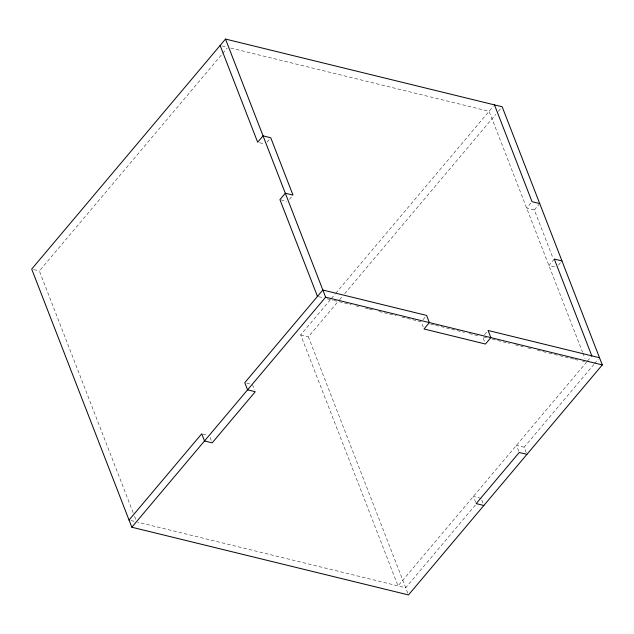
<?xml version="1.0" encoding="UTF-8"?>
<svg xmlns="http://www.w3.org/2000/svg" width="634" height="634" viewBox="0 0 634 634"><rect width="100%" height="100%" fill="white"/><g stroke="black" fill="none" stroke-linecap="round" stroke-linejoin="round"><path stroke-width="0.48" stroke-dasharray="3.17 2.38" d="M133.148 512.708L39.387 270.964L222.082 54.136M222.716 53.375L227.17 48.089M267.152 142L269.545 139.163M289.397 199.369L291.791 196.524M586.767 361.879L398.025 585.887L300.682 334.918L330.647 299.359M331.281 298.598L335.109 294.057M335.743 293.304L493.292 106.314M407.797 593.147L308.37 336.805L338.968 300.484M339.602 299.724L342.154 296.696M344.706 293.669L495.796 114.342M498.348 111.315L500.9 108.287M423.013 319.679L425.406 316.841M530.84 203.118L526.656 208.087L534.335 209.965L553.054 258.228M534.335 209.965L539.122 204.291M484.495 334.728L488.085 330.472M554.29 259.06L548.901 265.448L556.589 267.334M558.38 265.202L560.773 262.365M587.401 361.126L591.831 355.864M475.381 505.076L405.712 587.766L137.689 522.17M526.236 452.573L524.152 447.2L593.82 364.51M594.454 363.757L598.25 359.248M222.043 45.925L226.845 47.098M230.689 48.041L489.107 111.283L582.519 352.108M259.591 142.721L264.394 143.902M280.878 199.853L286.647 201.263M318.426 296.657L323.229 297.829M327.073 298.772L332.842 300.183M333.801 300.413L351.093 304.645M355.896 305.826L360.698 306.999M365.501 308.172L368.386 308.877M369.345 309.115L374.147 310.288M378.95 311.468L396.242 315.7M402.004 317.111L421.222 321.81L423.306 327.192M430.827 324.164L434.67 325.099M435.629 325.337L464.445 332.39M469.247 333.571L479.819 336.155M486.54 337.803L482.696 336.86L484.788 342.233M492.309 339.214L509.601 343.446M515.363 344.856L523.05 346.735M527.853 347.907L532.655 349.088M537.458 350.261L548.022 352.845M548.989 353.083L573.96 359.193M574.919 359.43L577.804 360.136M582.606 361.309L584.532 361.784M33.618 269.553L39.387 270.964M300.682 334.918L308.37 336.805M524.152 447.2L516.464 445.314L519.246 452.486M246.713 383.15L250.557 384.085M481.079 498.316L473.392 496.43L476.174 503.602M202.682 434.028L207.484 435.201M130.969 520.522L134.804 521.465M582.876 353.035L585.024 358.567M481.777 500.107L483.163 503.689M252.475 384.561L254.559 389.934M210.1 437.468L211.494 441.05M134.582 516.401L136.373 521.013"/><path stroke-width="0.95" d="M225.506 39.062L31.7 269.085L131.824 527.226L408.494 594.938L602.3 364.915L502.176 106.774L225.506 39.062L325.63 297.195L602.3 364.915M129.043 520.054L201.723 433.791L204.505 440.963L212.192 442.849L255.256 391.725L247.569 389.847L244.787 382.674L322.849 290.031L426.603 315.423L429.384 322.595L424.003 328.983L485.478 344.032L490.867 337.637L488.085 330.472L599.518 357.742M131.824 527.226L325.63 297.195M539.724 203.577L532.037 201.699L494.488 104.895M561.97 260.939L554.29 259.06L591.831 355.864M526.933 454.364L519.246 452.486L476.174 503.602L483.861 505.488M220.125 45.45L257.673 142.254L263.055 135.866L270.742 137.744L292.987 195.106L285.308 193.227L279.919 199.615L317.468 296.419"/></g></svg>
